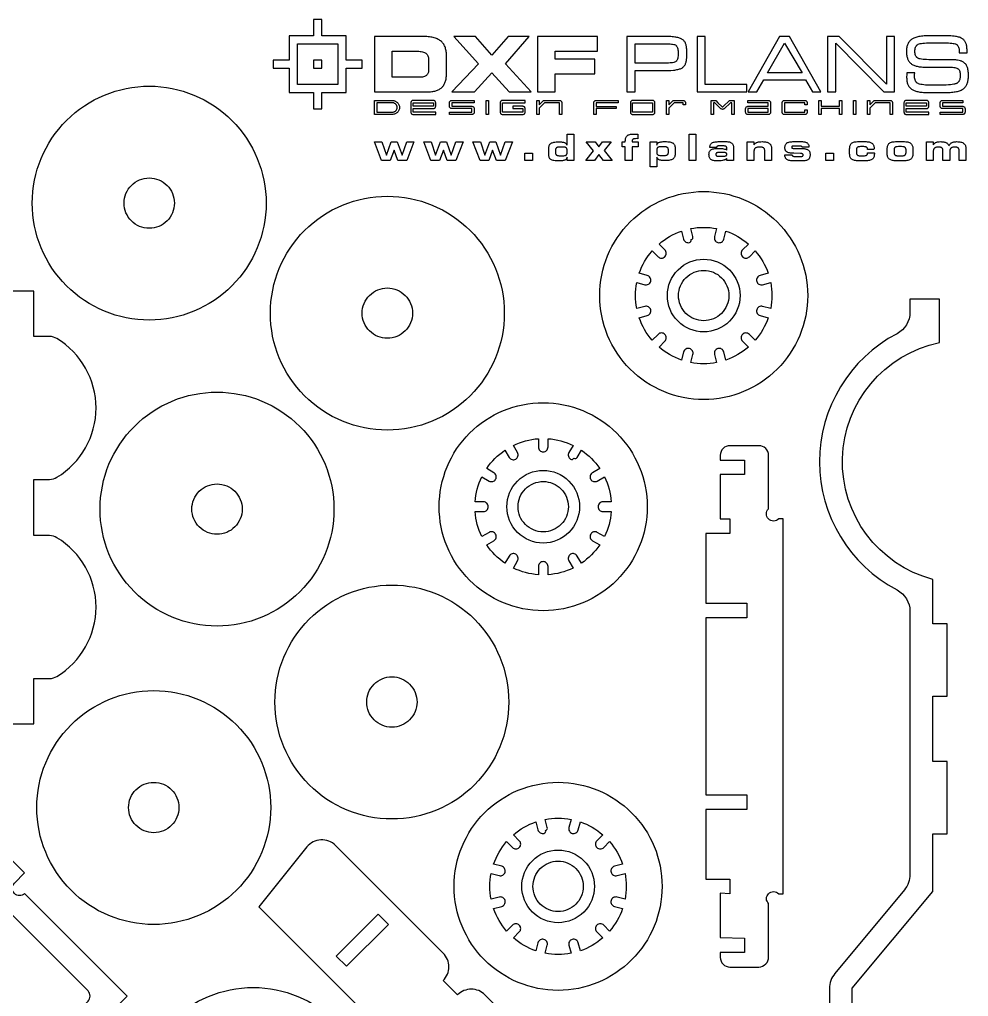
# Model space of a CAD drawing. Extents: x 18 to 858, y 13 to 863.
# Drawn here: x 461.6 to 855.1, y 457.8 to 862.9 of the extents above; entities that cross this region are included whole.
import ezdxf

# ---------------------------------------------------------------- set-up
doc = ezdxf.new("R2010")
doc.units = 0
doc.header["$MEASUREMENT"] = 0
for name, color, linetype in [('EXTERNAL_CUT', 62, 'CONTINUOUS'), ('HOLES', 5, 'CONTINUOUS'), ('IMPORT_-_LOGO_PADRAO', 62, 'CONTINUOUS'), ('POCKET_1MM', 3, 'CONTINUOUS')]:
    doc.layers.add(name, color=color, linetype=linetype)

msp = doc.modelspace()

# ---------------------------------------------------------------- linework, layer by layer
at = {"layer": 'EXTERNAL_CUT'}
for points in [[(515.4, 738.25, -0.414214), (466.89, 786.75, -0.414214), (515.4, 835.25, -0.414214), (563.9, 786.75, -0.414214)], [(775.85, 717.93, -0.414214), (714.84, 717.93, -0.414214), (714.84, 778.93, -0.414214), (775.85, 778.93, -0.414214)], [(614.15, 692.62, -0.414214), (565.65, 741.13, -0.414214), (614.15, 789.63, -0.414214), (662.65, 741.13, -0.414214)], [(410.02, 570.82), (467.48, 570.82), (467.48, 589.62), (474.03, 589.62, 0.137155), (477.14, 590.49, 0.563027), (477.14, 648.02, 0.137155), (474.03, 648.89), (467.48, 648.89), (467.48, 672.18), (474.03, 672.18, 0.137155), (477.14, 673.05, 0.563027), (477.14, 730.58, 0.137155), (474.03, 731.45), (467.48, 731.45), (467.48, 750.26), (410.02, 750.26), (410.02, 703.29), (422.23, 703.29), (422.23, 697.29), (410.02, 697.29), (410.02, 623.79), (422.23, 623.79), (422.23, 617.79), (410.02, 617.79)], [(797.46, 425.22), (806.96, 425.22), (806.96, 461.15), (840.36, 501.34), (840.36, 525.24), (846.36, 525.24), (846.36, 555.24), (840.36, 555.24), (840.36, 582.24), (846.36, 582.24), (846.36, 612.24), (840.36, 612.24), (840.36, 630.7, -0.790358), (843.08, 728.92), (843.08, 746.93), (830.86, 746.93), (830.86, 741.47, -0.278811), (825.51, 732.62, 0.604622), (825.51, 626.36, -0.278811), (830.86, 617.51), (830.86, 508.39, -0.175112), (828.55, 501.99), (799.77, 467.36, 0.175112), (797.46, 460.97)], [(543.52, 611.37, -0.414214), (495.02, 659.88, -0.414214), (543.52, 708.38, -0.414214), (592.02, 659.88, -0.414214)], [(678.78, 617.73, -0.414214), (635.64, 660.87, -0.414214), (678.78, 704, -0.414214), (721.91, 660.87, -0.414214)], [(768.23, 686.18), (756.23, 686.18, 0.414214), (752.23, 682.18), (752.23, 680.18), (762.23, 680.18), (762.23, 674.18), (752.23, 674.18), (752.23, 655.81), (756.23, 655.81), (756.23, 649.81), (746.23, 649.81), (746.23, 620.84), (763.22, 620.84), (763.22, 614.84), (746.23, 614.84), (746.23, 541.34), (763.22, 541.34), (763.22, 535.34), (746.23, 535.34), (746.23, 506.37), (756.23, 506.37), (756.23, 500.37), (752.23, 500.55), (752.23, 482.18), (762.23, 481.99), (762.23, 475.99), (752.23, 475.99), (752.23, 473.99, 0.414214), (756.23, 469.99), (768.23, 469.99, 0.414214), (772.23, 474.18), (772.23, 496.31, -0.414214), (772.23, 500.37, -0.414214), (776.47, 500.37), (778.23, 500.37), (778.23, 655.81), (776.47, 655.81, -1), (772.23, 660.05), (772.23, 682.18, 0.414214)], [(616.02, 531.37, -0.414214), (567.52, 579.88, -0.414214), (616.02, 628.38, -0.414214), (664.52, 579.88, -0.414214)], [(517.27, 487.62, -0.414214), (468.77, 536.13, -0.414214), (517.27, 584.63, -0.414214), (565.77, 536.13, -0.414214)], [(715.46, 472.94, -0.414214), (654.46, 472.94, -0.414214), (654.46, 533.94, -0.414214), (715.46, 533.94, -0.414214)], [(643.31, 458.45), (637.33, 464.43, 0.414214), (637.33, 475.74), (592.66, 520.41, 0.446654), (580.77, 519.76), (560.87, 494.95), (673.83, 381.99), (698.63, 401.89, 0.446654), (699.29, 413.79), (654.62, 458.45, 0.414214)], [(558.52, 364.5, -0.414214), (510.02, 413, -0.414214), (558.52, 461.5, -0.414214), (607.02, 413, -0.414214)]]:
    msp.add_lwpolyline(points, format="xyb", close=True, dxfattribs=at)
msp.add_lwpolyline([(485.79, 437.48), (506.27, 457.96), (463.73, 500.5, -1), (459.49, 504.74), (463.73, 508.99), (430.42, 542.3)], format="xyb", dxfattribs=at)
at = {"layer": 'HOLES'}
for points in [[(515.4, 776.31, -0.414214), (504.96, 786.75, -0.414214), (515.4, 797.19, -0.414214), (525.84, 786.75, -0.414214)], [(752.73, 741.05, -0.414214), (737.96, 741.05, -0.414214), (737.96, 755.81, -0.414214), (752.73, 755.81, -0.414214)], [(614.15, 730.69, -0.414214), (603.71, 741.13, -0.414214), (614.15, 751.57, -0.414214), (624.59, 741.13, -0.414214)], [(543.52, 649.44, -0.414214), (533.08, 659.88, -0.414214), (543.52, 670.32, -0.414214), (553.96, 659.88, -0.414214)], [(678.78, 650.43, -0.414214), (668.34, 660.87, -0.414214), (678.78, 671.31, -0.414214), (689.22, 660.87, -0.414214)], [(616.02, 569.44, -0.414214), (605.58, 579.88, -0.414214), (616.02, 590.32, -0.414214), (626.46, 579.88, -0.414214)], [(517.27, 525.69, -0.414214), (506.83, 536.13, -0.414214), (517.27, 546.57, -0.414214), (527.71, 536.13, -0.414214)], [(692.35, 496.05, -0.414214), (677.58, 496.05, -0.414214), (677.58, 510.82, -0.414214), (692.35, 510.82, -0.414214)], [(490.01, 460.08), (441.42, 508.68, 0.414214), (437.18, 508.68), (413.03, 484.53, 0.414214), (413.03, 480.29), (461.62, 431.69, 0.414214), (465.86, 431.69), (490.01, 455.84, 0.414214)]]:
    msp.add_lwpolyline(points, format="xyb", close=True, dxfattribs=at)
msp.add_lwpolyline([(614.56, 487.65), (610.32, 491.9), (592.96, 474.54), (597.21, 470.3)], close=True, dxfattribs=at)
at = {"layer": 'IMPORT_-_LOGO_PADRAO'}
for points in [[(573.5, 856.16), (573.5, 846.07), (566.78, 846.07), (566.78, 842.71), (573.5, 842.71), (573.5, 832.62), (583.59, 832.62), (583.59, 825.89), (586.95, 825.89), (586.95, 832.62), (597.04, 832.62), (597.04, 842.71), (603.77, 842.71), (603.77, 846.07), (597.04, 846.07), (597.04, 856.16), (586.95, 856.16), (586.95, 862.89), (583.59, 862.89), (583.59, 856.16)], [(628.64, 855.87), (608.81, 855.87), (608.81, 832.91), (630.63, 832.91), (631.14, 832.91), (631.63, 832.93), (632.11, 832.97), (632.57, 833.02), (633.01, 833.08), (633.43, 833.16), (633.84, 833.25), (634.23, 833.35), (634.6, 833.47), (634.96, 833.61), (635.29, 833.75), (635.62, 833.92), (635.92, 834.09), (636.2, 834.28), (636.47, 834.49), (636.72, 834.7), (636.96, 834.94), (637.18, 835.19), (637.38, 835.45), (637.57, 835.74), (637.75, 836.03), (637.91, 836.35), (638.05, 836.68), (638.18, 837.02), (638.3, 837.39), (638.39, 837.76), (638.48, 838.16), (638.55, 838.57), (638.6, 839), (638.64, 839.44), (638.66, 839.9), (638.67, 840.37), (638.67, 848.07), (638.66, 848.57), (638.63, 849.05), (638.58, 849.51), (638.52, 849.96), (638.43, 850.39), (638.33, 850.8), (638.21, 851.2), (638.07, 851.58), (637.91, 851.94), (637.73, 852.29), (637.53, 852.61), (637.31, 852.92), (637.08, 853.22), (636.82, 853.5), (636.55, 853.76), (636.25, 854), (635.94, 854.23), (635.61, 854.44), (635.25, 854.64), (634.87, 854.82), (634.48, 854.99), (634.05, 855.14), (633.61, 855.28), (633.15, 855.41), (632.66, 855.52), (632.15, 855.61), (631.62, 855.69), (631.07, 855.76), (630.49, 855.81), (629.9, 855.84), (629.28, 855.87)], [(640.95, 832.91), (650.24, 832.91), (657.48, 840.75), (664.62, 832.91), (673.83, 832.91), (663.15, 844.57), (672.96, 855.87), (664.32, 855.87), (657.48, 848.06), (650.71, 855.87), (641.77, 855.87), (651.9, 844.57)], [(701.27, 849.82), (701.27, 855.87), (676.35, 855.87), (676.35, 832.91), (683.74, 832.91), (683.74, 840.4), (700.26, 840.4), (700.26, 846.4), (683.74, 846.4), (683.74, 849.82)], [(716.9, 832.91), (716.9, 841.72), (729.27, 841.72), (730.57, 841.74), (731.76, 841.8), (732.83, 841.89), (733.32, 841.95), (733.79, 842.02), (734.22, 842.1), (734.63, 842.19), (735.01, 842.29), (735.37, 842.4), (735.69, 842.51), (735.99, 842.64), (736.25, 842.77), (736.49, 842.92), (736.71, 843.08), (736.92, 843.25), (737.11, 843.44), (737.28, 843.64), (737.44, 843.86), (737.59, 844.1), (737.73, 844.35), (737.85, 844.62), (737.95, 844.9), (738.05, 845.2), (738.12, 845.51), (738.19, 845.84), (738.24, 846.19), (738.27, 846.55), (738.29, 846.92), (738.3, 847.32), (738.3, 850.26), (738.29, 850.65), (738.27, 851.02), (738.24, 851.38), (738.19, 851.73), (738.12, 852.05), (738.04, 852.37), (737.95, 852.67), (737.85, 852.95), (737.73, 853.22), (737.59, 853.47), (737.44, 853.7), (737.28, 853.93), (737.1, 854.13), (736.91, 854.32), (736.7, 854.5), (736.48, 854.66), (736.24, 854.8), (735.98, 854.94), (735.68, 855.07), (735.36, 855.19), (735, 855.3), (734.62, 855.4), (734.22, 855.49), (733.78, 855.57), (733.31, 855.64), (732.82, 855.7), (732.3, 855.76), (731.75, 855.8), (730.57, 855.86), (729.27, 855.87), (713.5, 855.87), (713.5, 832.91)], [(742.61, 832.91), (763.29, 832.91), (763.29, 835.97), (746.02, 835.97), (746.02, 855.87), (742.61, 855.87)], [(763.78, 832.91), (767.43, 832.91), (770.27, 837.83), (787.62, 837.83), (790.53, 832.91), (793.96, 832.91), (780.88, 855.87), (776.82, 855.87)], [(800.09, 832.91), (800.09, 853.02), (820.04, 832.91), (824.52, 832.91), (824.52, 855.87), (821.14, 855.87), (821.14, 836.08), (801.48, 855.87), (796.69, 855.87), (796.69, 832.91)], [(829.6, 840.78), (829.56, 840.48), (829.54, 840.25), (829.51, 838.82), (829.52, 838.41), (829.54, 838.01), (829.58, 837.63), (829.63, 837.27), (829.7, 836.92), (829.79, 836.58), (829.89, 836.26), (830.01, 835.96), (830.14, 835.67), (830.29, 835.39), (830.45, 835.13), (830.63, 834.89), (830.83, 834.65), (831.04, 834.44), (831.27, 834.24), (831.51, 834.05), (831.77, 833.88), (832.05, 833.71), (832.35, 833.56), (832.67, 833.42), (833.02, 833.3), (833.38, 833.18), (833.76, 833.07), (834.16, 832.98), (834.58, 832.89), (835.02, 832.82), (835.49, 832.76), (835.97, 832.71), (836.47, 832.67), (836.99, 832.64), (838.1, 832.62), (845.64, 832.62), (846.29, 832.63), (846.92, 832.64), (847.52, 832.67), (848.09, 832.72), (848.64, 832.77), (849.17, 832.84), (849.67, 832.92), (850.14, 833.01), (850.59, 833.11), (851.02, 833.23), (851.42, 833.36), (851.79, 833.5), (852.14, 833.65), (852.47, 833.81), (852.77, 833.99), (853.04, 834.18), (853.3, 834.38), (853.53, 834.6), (853.76, 834.84), (853.96, 835.1), (854.15, 835.37), (854.32, 835.67), (854.48, 835.98), (854.62, 836.31), (854.74, 836.66), (854.85, 837.02), (854.94, 837.41), (855.01, 837.81), (855.07, 838.24), (855.11, 838.68), (855.13, 839.14), (855.14, 839.61), (855.14, 840.19), (855.11, 840.73), (855.07, 841.24), (855.02, 841.71), (854.94, 842.15), (854.86, 842.56), (854.75, 842.93), (854.63, 843.27), (854.49, 843.59), (854.32, 843.89), (854.13, 844.18), (853.91, 844.45), (853.67, 844.7), (853.4, 844.94), (853.11, 845.16), (852.79, 845.37), (852.59, 845.48), (852.37, 845.58), (852.13, 845.67), (851.88, 845.75), (851.31, 845.9), (850.66, 846.02), (850.3, 846.07), (849.9, 846.12), (848.98, 846.19), (847.9, 846.23), (846.66, 846.24), (838.66, 846.24), (837.8, 846.25), (837.02, 846.29), (836.32, 846.34), (835.69, 846.43), (835.15, 846.53), (834.69, 846.66), (834.49, 846.73), (834.3, 846.81), (834.14, 846.89), (834, 846.98), (833.87, 847.08), (833.75, 847.19), (833.63, 847.3), (833.53, 847.43), (833.43, 847.57), (833.35, 847.72), (833.2, 848.04), (833.08, 848.41), (833, 848.82), (832.95, 849.27), (832.93, 849.75), (832.95, 850.23), (833, 850.66), (833.08, 851.06), (833.2, 851.41), (833.36, 851.73), (833.45, 851.87), (833.54, 852.01), (833.65, 852.13), (833.77, 852.25), (833.89, 852.36), (834.02, 852.45), (834.17, 852.54), (834.33, 852.62), (834.71, 852.77), (835.17, 852.9), (835.69, 853), (836.28, 853.08), (836.95, 853.13), (837.68, 853.16), (838.49, 853.18), (846.07, 853.18), (846.86, 853.16), (847.58, 853.13), (848.22, 853.08), (848.79, 853), (849.28, 852.91), (849.7, 852.79), (849.89, 852.72), (850.05, 852.64), (850.2, 852.56), (850.33, 852.48), (850.44, 852.39), (850.55, 852.28), (850.65, 852.17), (850.74, 852.05), (850.9, 851.77), (851.04, 851.44), (851.14, 851.08), (851.22, 850.67), (851.26, 850.22), (851.28, 849.73), (851.28, 849.06), (854.55, 849.06), (854.55, 850.03), (854.54, 850.44), (854.52, 850.83), (854.49, 851.2), (854.45, 851.55), (854.4, 851.89), (854.33, 852.22), (854.26, 852.52), (854.17, 852.81), (854.06, 853.09), (853.94, 853.36), (853.81, 853.61), (853.66, 853.85), (853.5, 854.08), (853.33, 854.3), (853.14, 854.5), (852.93, 854.69), (852.67, 854.88), (852.39, 855.06), (852.09, 855.23), (851.76, 855.38), (851.41, 855.52), (851.04, 855.64), (850.64, 855.74), (850.22, 855.83), (849.76, 855.91), (849.21, 855.98), (848.59, 856.03), (847.9, 856.08), (847.13, 856.11), (846.28, 856.14), (844.36, 856.16), (839.31, 856.16), (837.98, 856.14), (837.35, 856.11), (836.74, 856.07), (836.17, 856.02), (835.62, 855.95), (835.1, 855.88), (834.6, 855.79), (834.13, 855.7), (833.69, 855.59), (833.27, 855.47), (832.89, 855.34), (832.52, 855.19), (832.19, 855.04), (831.88, 854.87), (831.59, 854.7), (831.33, 854.51), (831.09, 854.3), (830.86, 854.07), (830.65, 853.83), (830.46, 853.57), (830.28, 853.3), (830.12, 853.01), (829.97, 852.7), (829.85, 852.37), (829.74, 852.03), (829.65, 851.67), (829.57, 851.3), (829.51, 850.9), (829.47, 850.5), (829.44, 850.07), (829.43, 849.63), (829.44, 849.19), (829.46, 848.77), (829.5, 848.37), (829.55, 847.98), (829.62, 847.61), (829.7, 847.25), (829.8, 846.92), (829.91, 846.59), (830.03, 846.29), (830.17, 846), (830.33, 845.73), (830.5, 845.47), (830.69, 845.23), (830.89, 845.01), (831.1, 844.8), (831.33, 844.61), (831.58, 844.43), (831.85, 844.26), (832.14, 844.11), (832.45, 843.96), (832.78, 843.83), (833.13, 843.71), (833.5, 843.6), (833.89, 843.5), (834.31, 843.42), (834.74, 843.34), (835.2, 843.28), (835.67, 843.23), (836.17, 843.19), (836.69, 843.16), (837.78, 843.14), (847.18, 843.14), (847.86, 843.13), (848.48, 843.09), (849.04, 843.04), (849.53, 842.96), (849.97, 842.86), (850.34, 842.74), (850.64, 842.59), (850.77, 842.51), (850.89, 842.42), (851.09, 842.23), (851.26, 841.99), (851.41, 841.72), (851.53, 841.4), (851.63, 841.05), (851.69, 840.66), (851.73, 840.23), (851.75, 839.76), (851.73, 839.18), (851.67, 838.65), (851.62, 838.41), (851.57, 838.18), (851.5, 837.96), (851.43, 837.75), (851.34, 837.55), (851.25, 837.37), (851.14, 837.2), (851.03, 837.04), (850.91, 836.9), (850.77, 836.76), (850.63, 836.64), (850.48, 836.53), (850.31, 836.43), (850.11, 836.33), (849.89, 836.25), (849.65, 836.17), (849.38, 836.09), (849.09, 836.02), (848.42, 835.91), (847.66, 835.81), (846.8, 835.75), (845.85, 835.71), (844.79, 835.7), (838.98, 835.7), (838.1, 835.71), (837.3, 835.74), (836.57, 835.8), (835.92, 835.89), (835.34, 835.99), (834.84, 836.12), (834.41, 836.28), (834.22, 836.36), (834.06, 836.45), (833.91, 836.55), (833.76, 836.66), (833.63, 836.78), (833.51, 836.91), (833.4, 837.04), (833.3, 837.19), (833.2, 837.35), (833.12, 837.51), (833.05, 837.69), (832.98, 837.87), (832.88, 838.27), (832.82, 838.7), (832.81, 839.18), (832.83, 840.04), (832.86, 840.78)], [(576.87, 852.8), (583.59, 852.8), (586.95, 852.8), (593.68, 852.8), (593.68, 846.07), (593.68, 842.71), (593.68, 835.98), (586.95, 835.98), (583.59, 835.98), (576.87, 835.98), (576.87, 842.71), (576.87, 846.07)], [(716.9, 844.83), (716.9, 852.83), (730.07, 852.83), (730.76, 852.82), (731.39, 852.79), (731.95, 852.74), (732.46, 852.67), (732.9, 852.58), (733.27, 852.47), (733.59, 852.34), (733.72, 852.26), (733.84, 852.18), (733.94, 852.1), (734.04, 852), (734.13, 851.89), (734.22, 851.77), (734.37, 851.49), (734.49, 851.16), (734.59, 850.79), (734.66, 850.37), (734.7, 849.9), (734.71, 849.38), (734.71, 848.32), (734.7, 847.79), (734.66, 847.32), (734.59, 846.89), (734.49, 846.51), (734.37, 846.18), (734.22, 845.9), (734.13, 845.77), (734.04, 845.66), (733.94, 845.56), (733.84, 845.47), (733.72, 845.4), (733.58, 845.32), (733.27, 845.19), (732.89, 845.08), (732.45, 844.99), (731.95, 844.92), (731.39, 844.87), (730.76, 844.84), (730.07, 844.83)], [(771.75, 840.78), (778.88, 853.06), (786.14, 840.78)], [(626.56, 849.75), (627.16, 849.74), (627.71, 849.7), (628.23, 849.64), (628.7, 849.54), (629.13, 849.42), (629.51, 849.28), (629.86, 849.11), (630.16, 848.9), (630.42, 848.68), (630.65, 848.42), (630.84, 848.14), (631, 847.82), (631.12, 847.47), (631.21, 847.1), (631.26, 846.69), (631.28, 846.26), (631.28, 842.31), (631.26, 841.88), (631.22, 841.49), (631.15, 841.12), (631.05, 840.78), (630.92, 840.47), (630.76, 840.2), (630.58, 839.95), (630.36, 839.73), (630.12, 839.54), (629.84, 839.38), (629.52, 839.24), (629.17, 839.13), (628.78, 839.04), (628.36, 838.98), (627.9, 838.94), (627.41, 838.93), (616.2, 838.93), (616.2, 849.75)], [(583.59, 846.07), (583.59, 842.71), (586.95, 842.71), (586.95, 846.07)], [(608.81, 829.32), (609.77, 829.32), (616.19, 829.32), (616.19, 829.32), (616.49, 829.3), (616.79, 829.26), (617.08, 829.19), (617.35, 829.09), (617.61, 828.97), (617.86, 828.82), (618.09, 828.66), (618.31, 828.47), (618.5, 828.26), (618.67, 828.04), (618.82, 827.8), (618.95, 827.55), (619.05, 827.28), (619.12, 827), (619.17, 826.72), (619.18, 826.42), (619.17, 826.12), (619.12, 825.84), (619.05, 825.56), (618.95, 825.29), (618.82, 825.04), (618.67, 824.8), (618.5, 824.58), (618.31, 824.37), (618.09, 824.18), (617.86, 824.02), (617.61, 823.87), (617.35, 823.75), (617.08, 823.65), (616.79, 823.58), (616.49, 823.54), (616.19, 823.52), (616.19, 823.52), (608.81, 823.52), (608.81, 824.47), (608.81, 828.37)], [(616.19, 828.37), (609.77, 828.37), (609.77, 824.47), (616.19, 824.47), (616.39, 824.48), (616.59, 824.51), (616.78, 824.56), (616.97, 824.63), (617.15, 824.71), (617.31, 824.81), (617.47, 824.92), (617.61, 825.04), (617.74, 825.18), (617.86, 825.33), (617.96, 825.49), (618.04, 825.66), (618.11, 825.84), (618.16, 826.03), (618.19, 826.22), (618.2, 826.42), (618.19, 826.62), (618.16, 826.81), (618.11, 827), (618.04, 827.18), (617.96, 827.35), (617.86, 827.51), (617.74, 827.66), (617.61, 827.8), (617.47, 827.92), (617.31, 828.04), (617.15, 828.13), (616.97, 828.22), (616.78, 828.28), (616.59, 828.33), (616.39, 828.36)], [(623.91, 824.47), (623.93, 824.28), (623.99, 824.1), (624.08, 823.94), (624.19, 823.8), (624.34, 823.68), (624.5, 823.59), (624.68, 823.54), (624.87, 823.52), (634.2, 823.52), (634.2, 824.47), (625.82, 824.47), (624.87, 824.47), (624.87, 825.43), (624.87, 825.94), (633.22, 825.94), (633.24, 825.94), (633.24, 825.94), (633.43, 825.96), (633.61, 826.02), (633.78, 826.11), (633.92, 826.22), (634.03, 826.36), (634.12, 826.53), (634.18, 826.71), (634.2, 826.9), (634.2, 828.35), (634.2, 828.37), (634.18, 828.56), (634.12, 828.74), (634.03, 828.9), (633.92, 829.04), (633.78, 829.16), (633.61, 829.25), (633.43, 829.3), (633.24, 829.32), (624.87, 829.32), (624.68, 829.3), (624.5, 829.25), (624.34, 829.16), (624.19, 829.04), (624.08, 828.9), (623.99, 828.74), (623.93, 828.56), (623.91, 828.37), (623.91, 828.35)], [(633.24, 828.37), (633.24, 828.35), (633.24, 827.85), (633.24, 827.41), (633.24, 826.9), (632.29, 826.9), (624.87, 826.9), (624.87, 827.41), (624.87, 828.35), (624.87, 828.37), (625.82, 828.37), (632.29, 828.37)], [(639.88, 828.37), (639.9, 828.56), (639.96, 828.74), (640.05, 828.9), (640.16, 829.04), (640.3, 829.16), (640.47, 829.25), (640.65, 829.3), (640.84, 829.32), (650.14, 829.32), (650.14, 828.37), (641.79, 828.37), (640.84, 828.37), (640.84, 827.85), (640.84, 827.41), (640.84, 826.92), (640.84, 826.9), (641.79, 826.9), (649.19, 826.9), (649.21, 826.9), (649.4, 826.88), (649.58, 826.82), (649.74, 826.73), (649.89, 826.62), (650, 826.48), (650.09, 826.31), (650.15, 826.14), (650.17, 825.94), (650.17, 825.92), (650.17, 824.47), (650.15, 824.28), (650.09, 824.1), (650, 823.94), (649.89, 823.8), (649.74, 823.68), (649.58, 823.59), (649.4, 823.54), (649.21, 823.52), (639.88, 823.52), (639.88, 824.47), (648.26, 824.47), (649.21, 824.47), (649.21, 824.99), (649.21, 825.43), (649.21, 825.92), (649.21, 825.94), (648.26, 825.94), (640.86, 825.94), (640.84, 825.94), (640.84, 825.94), (640.65, 825.96), (640.47, 826.02), (640.3, 826.11), (640.16, 826.22), (640.05, 826.36), (639.96, 826.53), (639.9, 826.71), (639.88, 826.9), (639.88, 826.92)], [(655.12, 829.32), (656.08, 829.32), (656.08, 823.52), (655.12, 823.52)], [(660.97, 824.47), (660.99, 824.28), (661.04, 824.1), (661.13, 823.94), (661.25, 823.8), (661.39, 823.68), (661.55, 823.59), (661.73, 823.54), (661.92, 823.52), (661.95, 823.52), (670.3, 823.52), (670.33, 823.52), (670.52, 823.54), (670.7, 823.59), (670.86, 823.68), (671, 823.8), (671.12, 823.94), (671.21, 824.1), (671.26, 824.28), (671.28, 824.47), (671.28, 825.94), (671.26, 826.14), (671.21, 826.31), (671.12, 826.48), (671, 826.62), (670.86, 826.73), (670.7, 826.82), (670.52, 826.88), (670.33, 826.9), (670.3, 826.9), (666.15, 826.9), (666.15, 825.94), (669.37, 825.94), (670.33, 825.94), (670.33, 825.43), (670.33, 824.99), (670.33, 824.47), (661.95, 824.47), (661.92, 824.47), (661.92, 825.43), (661.92, 827.41), (661.92, 828.37), (661.95, 828.37), (662.88, 828.37), (671.28, 828.37), (671.28, 829.32), (661.95, 829.32), (661.92, 829.32), (661.73, 829.3), (661.55, 829.25), (661.39, 829.16), (661.25, 829.04), (661.13, 828.9), (661.04, 828.74), (660.99, 828.56), (660.97, 828.37)], [(679.33, 828.4), (677.05, 826.13), (677.05, 823.52), (676.1, 823.52), (676.1, 829.32), (677.05, 829.32), (677.05, 827.48), (678.68, 829.1), (678.8, 829.21), (678.94, 829.29), (679.13, 829.34), (679.36, 829.35), (685.54, 829.35), (685.73, 829.34), (685.91, 829.28), (686.07, 829.19), (686.21, 829.08), (686.33, 828.93), (686.42, 828.77), (686.47, 828.59), (686.49, 828.4), (686.49, 823.55), (685.54, 823.55), (685.54, 827.45), (685.54, 828.4), (684.59, 828.4), (679.92, 828.4)], [(699.75, 828.4), (699.77, 828.59), (699.82, 828.77), (699.91, 828.93), (700.03, 829.08), (700.17, 829.19), (700.33, 829.28), (700.51, 829.34), (700.7, 829.35), (709.91, 829.35), (709.91, 828.4), (701.66, 828.4), (700.7, 828.4), (700.7, 827.45), (700.7, 826.88), (709.03, 826.88), (709.03, 825.93), (700.7, 825.93), (700.7, 823.55), (699.75, 823.55)], [(725.12, 828.4), (725.1, 828.59), (725.04, 828.76), (724.95, 828.92), (724.83, 829.05), (724.69, 829.17), (724.53, 829.25), (724.36, 829.3), (724.17, 829.32), (715.87, 829.32), (715.68, 829.3), (715.51, 829.25), (715.35, 829.17), (715.21, 829.05), (715.09, 828.92), (715, 828.76), (714.94, 828.59), (714.92, 828.4), (714.92, 828.4), (714.92, 824.47), (714.94, 824.28), (714.99, 824.1), (715.08, 823.94), (715.2, 823.8), (715.34, 823.68), (715.5, 823.59), (715.68, 823.54), (715.87, 823.52), (724.17, 823.52), (724.36, 823.54), (724.54, 823.59), (724.7, 823.68), (724.84, 823.8), (724.96, 823.94), (725.05, 824.1), (725.1, 824.28), (725.12, 824.47), (725.12, 828.37)], [(715.87, 824.47), (715.87, 825.43), (715.87, 827.41), (715.87, 828.37), (716.83, 828.37), (723.22, 828.37), (724.17, 828.37), (724.17, 827.41), (724.17, 825.43), (724.17, 824.47), (723.22, 824.47), (716.83, 824.47)], [(733.59, 828.4), (733.12, 828.4), (730.84, 826.13), (730.84, 825.48), (730.84, 825.09), (730.84, 823.52), (729.89, 823.52), (729.89, 829.32), (730.22, 829.32), (730.53, 829.32), (730.84, 829.32), (730.84, 827.48), (732.46, 829.1), (732.59, 829.21), (732.73, 829.29), (732.91, 829.34), (733.15, 829.35), (733.59, 829.35), (734.15, 829.35), (736.79, 829.35), (736.98, 829.34), (737.16, 829.28), (737.32, 829.19), (737.47, 829.08), (737.58, 828.93), (737.67, 828.77), (737.73, 828.59), (737.75, 828.4), (737.75, 827.48), (736.79, 827.48), (736.79, 827.81), (736.79, 828.4), (735.84, 828.4), (734.15, 828.4), (733.71, 828.4)], [(750.31, 829.29), (751.25, 828.4), (751.26, 828.4), (751.26, 828.38), (752.9, 826.83), (753.05, 826.7), (753.11, 826.67), (753.17, 826.66), (753.22, 826.66), (753.29, 826.7), (753.44, 826.82), (756.04, 829.29), (756.04, 829.32), (756.99, 829.32), (757.94, 829.32), (757.94, 823.52), (756.99, 823.52), (756.99, 828.37), (756.99, 828.4), (756.48, 828.4), (753.85, 825.91), (753.7, 825.79), (753.53, 825.7), (753.35, 825.65), (753.17, 825.63), (752.99, 825.65), (752.81, 825.7), (752.65, 825.79), (752.5, 825.91), (749.9, 828.37), (749.35, 828.37), (749.35, 823.52), (749.35, 823.49), (748.4, 823.49), (748.4, 829.29), (749.35, 829.29)], [(763.68, 829.32), (772.12, 829.32), (772.31, 829.3), (772.49, 829.25), (772.65, 829.16), (772.8, 829.04), (772.91, 828.9), (773, 828.74), (773.06, 828.56), (773.07, 828.37), (773.07, 828.34), (773.07, 824.47), (773.07, 824.44), (773.06, 824.25), (773, 824.07), (772.91, 823.91), (772.8, 823.77), (772.65, 823.65), (772.49, 823.56), (772.31, 823.51), (772.12, 823.49), (763.68, 823.49), (763.49, 823.51), (763.31, 823.56), (763.15, 823.65), (763.01, 823.77), (762.89, 823.91), (762.8, 824.07), (762.75, 824.25), (762.73, 824.44), (762.73, 825.94), (762.75, 826.14), (762.8, 826.31), (762.89, 826.48), (763.01, 826.62), (763.15, 826.73), (763.31, 826.82), (763.49, 826.88), (763.68, 826.9), (763.68, 826.9), (772.12, 826.9), (772.12, 827.41), (772.12, 828.37), (771.17, 828.37), (763.68, 828.37)], [(788.23, 824.48), (788.23, 824.44), (788.21, 824.25), (788.16, 824.07), (788.07, 823.91), (787.95, 823.77), (787.81, 823.65), (787.65, 823.56), (787.47, 823.51), (787.28, 823.49), (778.84, 823.49), (778.65, 823.51), (778.47, 823.56), (778.31, 823.65), (778.16, 823.77), (778.05, 823.91), (777.96, 824.07), (777.9, 824.25), (777.89, 824.44), (777.89, 824.47), (777.89, 828.4), (777.9, 828.59), (777.96, 828.77), (778.05, 828.93), (778.16, 829.08), (778.31, 829.19), (778.47, 829.28), (778.65, 829.34), (778.84, 829.35), (787.28, 829.35), (787.47, 829.34), (787.65, 829.28), (787.81, 829.19), (787.95, 829.08), (788.07, 828.93), (788.16, 828.77), (788.21, 828.59), (788.23, 828.4), (788.23, 828.36), (788.23, 827.45), (787.28, 827.45), (787.27, 827.45), (787.27, 828.37), (787.28, 828.37), (787.28, 828.4), (786.32, 828.4), (779.79, 828.4), (778.84, 828.4), (778.84, 827.45), (778.84, 825.4), (778.84, 824.47), (778.84, 824.44), (779.79, 824.44), (786.32, 824.44), (787.28, 824.44), (787.28, 824.47), (787.27, 824.47), (787.27, 825.4), (787.28, 825.4), (788.23, 825.4)], [(801.61, 825.94), (794.05, 825.94), (794.05, 823.52), (793.1, 823.52), (793.1, 829.32), (794.05, 829.32), (794.05, 826.9), (801.61, 826.9), (801.61, 829.32), (802.56, 829.32), (802.56, 823.52), (801.61, 823.52)], [(807.5, 829.32), (808.46, 829.32), (808.46, 823.52), (807.5, 823.52)], [(817.11, 828.4), (817.07, 828.4), (816.48, 828.4), (814.21, 826.13), (814.21, 825.38), (814.21, 825.09), (814.21, 823.52), (813.25, 823.52), (813.25, 829.32), (813.59, 829.32), (813.93, 829.32), (814.21, 829.32), (814.21, 827.48), (815.83, 829.1), (815.95, 829.21), (816.1, 829.29), (816.28, 829.34), (816.51, 829.35), (817.11, 829.35), (817.51, 829.35), (822.69, 829.35), (822.88, 829.34), (823.06, 829.28), (823.22, 829.19), (823.37, 829.08), (823.48, 828.93), (823.57, 828.77), (823.63, 828.59), (823.65, 828.4), (823.65, 823.55), (822.69, 823.55), (822.69, 827.45), (822.69, 828.4), (821.74, 828.4), (817.51, 828.4)], [(828.4, 824.47), (828.42, 824.28), (828.48, 824.1), (828.56, 823.94), (828.68, 823.8), (828.82, 823.68), (828.98, 823.59), (829.16, 823.54), (829.36, 823.52), (838.68, 823.52), (838.68, 824.47), (830.31, 824.47), (829.36, 824.47), (829.36, 825.43), (829.36, 825.94), (837.7, 825.94), (837.73, 825.94), (837.73, 825.94), (837.92, 825.96), (838.1, 826.02), (838.26, 826.11), (838.4, 826.22), (838.52, 826.36), (838.61, 826.53), (838.66, 826.71), (838.68, 826.9), (838.68, 828.35), (838.68, 828.37), (838.66, 828.56), (838.61, 828.74), (838.52, 828.9), (838.4, 829.04), (838.26, 829.16), (838.1, 829.25), (837.92, 829.3), (837.73, 829.32), (829.36, 829.32), (829.16, 829.3), (828.98, 829.25), (828.82, 829.16), (828.68, 829.04), (828.56, 828.9), (828.48, 828.74), (828.42, 828.56), (828.4, 828.37), (828.4, 828.35), (828.4, 828.35)], [(837.73, 828.37), (837.73, 828.35), (837.73, 827.85), (837.73, 827.41), (837.73, 826.9), (836.77, 826.9), (829.36, 826.9), (829.36, 827.41), (829.36, 828.35), (829.36, 828.37), (830.31, 828.37), (836.77, 828.37)], [(843.44, 828.37), (843.46, 828.56), (843.51, 828.74), (843.6, 828.9), (843.72, 829.04), (843.86, 829.16), (844.02, 829.25), (844.2, 829.3), (844.39, 829.32), (852.77, 829.32), (852.77, 828.37), (845.35, 828.37), (844.39, 828.37), (844.39, 827.85), (844.39, 827.41), (844.39, 826.92), (844.39, 826.9), (845.35, 826.9), (852.74, 826.9), (852.77, 826.9), (852.96, 826.88), (853.14, 826.82), (853.3, 826.73), (853.44, 826.62), (853.56, 826.48), (853.65, 826.31), (853.7, 826.14), (853.72, 825.94), (853.72, 825.92), (853.72, 824.47), (853.7, 824.28), (853.65, 824.1), (853.56, 823.94), (853.44, 823.8), (853.3, 823.68), (853.14, 823.59), (852.96, 823.54), (852.77, 823.52), (843.44, 823.52), (843.44, 824.47), (851.81, 824.47), (852.77, 824.47), (852.77, 824.99), (852.77, 825.43), (852.77, 825.92), (852.77, 825.94), (851.81, 825.94), (844.42, 825.94), (844.39, 825.94), (844.39, 825.94), (844.2, 825.96), (844.02, 826.02), (843.86, 826.11), (843.72, 826.22), (843.6, 826.36), (843.51, 826.53), (843.46, 826.71), (843.44, 826.9), (843.44, 826.92), (843.44, 826.92)], [(763.68, 825.94), (763.68, 825.94), (763.68, 825.4), (763.68, 824.99), (763.68, 824.44), (764.64, 824.44), (771.17, 824.44), (772.12, 824.44), (772.12, 825.4), (772.12, 825.94), (764.64, 825.94)], [(688.66, 810.73), (688.66, 815.4), (691.46, 815.4), (691.46, 804.38), (688.66, 804.38), (688.66, 805.77), (688.62, 805.57), (688.57, 805.39), (688.49, 805.22), (688.4, 805.07), (688.28, 804.93), (688.14, 804.8), (687.97, 804.69), (687.79, 804.6), (687.58, 804.51), (687.33, 804.44), (687.06, 804.38), (686.75, 804.33), (686.4, 804.29), (686.03, 804.26), (685.62, 804.25), (685.19, 804.24), (684.64, 804.25), (684.14, 804.28), (683.68, 804.33), (683.26, 804.39), (682.88, 804.47), (682.54, 804.58), (682.25, 804.7), (682, 804.84), (681.78, 805), (681.6, 805.18), (681.44, 805.4), (681.31, 805.64), (681.21, 805.9), (681.14, 806.19), (681.09, 806.51), (681.08, 806.85), (681.08, 809.43), (681.09, 809.79), (681.14, 810.12), (681.21, 810.43), (681.31, 810.71), (681.44, 810.96), (681.6, 811.18), (681.78, 811.38), (682, 811.55), (682.25, 811.7), (682.54, 811.82), (682.87, 811.93), (683.24, 812.02), (683.65, 812.08), (684.11, 812.13), (684.6, 812.16), (685.13, 812.17), (685.95, 812.15), (686.31, 812.13), (686.64, 812.09), (686.94, 812.04), (687.21, 811.99), (687.45, 811.92), (687.66, 811.84), (687.84, 811.76), (688.01, 811.65), (688.16, 811.54), (688.29, 811.4), (688.41, 811.26), (688.51, 811.1), (688.59, 810.92)], [(715.66, 804.38), (712.84, 804.38), (712.84, 810.05), (711.47, 810.05), (711.47, 812.17), (712.84, 812.17), (712.84, 812.42), (712.85, 812.82), (712.89, 813.18), (712.95, 813.52), (713.03, 813.82), (713.14, 814.1), (713.27, 814.34), (713.43, 814.55), (713.61, 814.73), (713.82, 814.89), (714.06, 815.02), (714.35, 815.14), (714.66, 815.23), (715.02, 815.31), (715.41, 815.36), (715.83, 815.39), (716.29, 815.4), (718.09, 815.4), (718.09, 813.46), (718.01, 813.46), (717.34, 813.49), (716.91, 813.47), (716.55, 813.43), (716.26, 813.35), (716.14, 813.3), (716.03, 813.24), (715.94, 813.18), (715.86, 813.1), (715.79, 813.02), (715.74, 812.92), (715.7, 812.81), (715.67, 812.69), (715.65, 812.56), (715.64, 812.42), (715.65, 812.27), (715.66, 812.17), (718.23, 812.17), (718.23, 810.05), (715.66, 810.05)], [(742.08, 804.38), (739.28, 804.38), (739.28, 815.4), (742.08, 815.4)], [(611.77, 804.38), (608.81, 812.17), (611.91, 812.17), (613.74, 806.65), (615.77, 812.17), (618.29, 812.17), (620.25, 806.65), (622.22, 812.17), (625.2, 812.17), (622.17, 804.38), (618.53, 804.38), (617, 808.7), (615.38, 804.38)], [(632.18, 804.38), (629.22, 812.17), (632.32, 812.17), (634.15, 806.65), (636.18, 812.17), (638.7, 812.17), (640.66, 806.65), (642.62, 812.17), (645.61, 812.17), (642.58, 804.38), (638.94, 804.38), (637.41, 808.7), (635.79, 804.38)], [(652.59, 804.38), (649.63, 812.17), (652.72, 812.17), (654.56, 806.65), (656.59, 812.17), (659.1, 812.17), (661.07, 806.65), (663.03, 812.17), (666.02, 812.17), (662.99, 804.38), (659.35, 804.38), (657.82, 808.7), (656.19, 804.38)], [(700.06, 804.38), (696.51, 804.38), (699.67, 808.47), (696.61, 812.17), (700.33, 812.17), (701.83, 810.14), (703.32, 812.17), (706.93, 812.17), (704.04, 808.56), (707.44, 804.38), (703.79, 804.38), (701.88, 806.95)], [(725.92, 805.78), (725.92, 801.74), (723.11, 801.74), (723.11, 812.17), (725.92, 812.17), (725.92, 810.75), (725.95, 810.94), (726.01, 811.13), (726.08, 811.3), (726.18, 811.45), (726.3, 811.59), (726.44, 811.72), (726.6, 811.83), (726.79, 811.93), (727, 812.01), (727.24, 812.08), (727.52, 812.14), (727.83, 812.19), (728.17, 812.23), (728.55, 812.26), (729.39, 812.28), (729.94, 812.27), (730.44, 812.24), (730.9, 812.19), (731.32, 812.13), (731.7, 812.05), (732.03, 811.94), (732.33, 811.82), (732.58, 811.69), (732.79, 811.53), (732.98, 811.34), (733.14, 811.13), (733.27, 810.89), (733.37, 810.62), (733.44, 810.33), (733.48, 810.01), (733.5, 809.67), (733.5, 807.1), (733.48, 806.75), (733.44, 806.43), (733.36, 806.14), (733.26, 805.87), (733.12, 805.62), (732.96, 805.4), (732.76, 805.21), (732.54, 805.03), (732.28, 804.88), (731.98, 804.75), (731.65, 804.64), (731.28, 804.55), (730.87, 804.48), (730.43, 804.43), (729.95, 804.4), (729.44, 804.39), (728.6, 804.41), (728.24, 804.44), (727.9, 804.47), (727.6, 804.51), (727.33, 804.57), (727.1, 804.63), (726.89, 804.7), (726.71, 804.79), (726.55, 804.89), (726.4, 805), (726.27, 805.13), (726.16, 805.27), (726.06, 805.43), (725.98, 805.6)], [(757.72, 804.38), (754.92, 804.38), (754.92, 805.32), (754.8, 805.19), (754.68, 805.07), (754.53, 804.95), (754.38, 804.85), (754.2, 804.75), (754.02, 804.67), (753.82, 804.59), (753.6, 804.53), (753.13, 804.41), (752.58, 804.34), (751.96, 804.29), (751.27, 804.27), (750.76, 804.28), (750.29, 804.31), (749.86, 804.35), (749.47, 804.41), (749.12, 804.49), (748.82, 804.59), (748.56, 804.71), (748.34, 804.84), (748.15, 804.99), (747.99, 805.18), (747.85, 805.39), (747.74, 805.63), (747.65, 805.9), (747.59, 806.2), (747.55, 806.53), (747.54, 806.88), (747.55, 807.23), (747.59, 807.55), (747.65, 807.84), (747.74, 808.11), (747.86, 808.34), (748, 808.55), (748.17, 808.73), (748.36, 808.89), (748.59, 809.02), (748.87, 809.13), (749.19, 809.23), (749.55, 809.3), (749.96, 809.36), (750.42, 809.41), (750.93, 809.43), (751.47, 809.44), (752.1, 809.43), (752.66, 809.4), (753.16, 809.35), (753.6, 809.28), (754, 809.19), (754.35, 809.07), (754.65, 808.93), (754.92, 808.78), (754.92, 809.61), (754.9, 809.81), (754.85, 809.97), (754.76, 810.12), (754.64, 810.24), (754.48, 810.34), (754.29, 810.4), (754.08, 810.44), (753.83, 810.46), (751.53, 810.46), (751.34, 810.45), (751.17, 810.42), (751.03, 810.38), (750.92, 810.32), (750.83, 810.24), (750.77, 810.13), (750.73, 810.01), (750.72, 809.87), (747.9, 809.87), (747.9, 809.96), (747.91, 810.26), (747.96, 810.53), (748.03, 810.79), (748.13, 811.02), (748.26, 811.23), (748.41, 811.42), (748.6, 811.59), (748.81, 811.73), (749.06, 811.86), (749.35, 811.97), (749.67, 812.06), (750.03, 812.14), (750.43, 812.2), (750.87, 812.24), (751.34, 812.27), (751.85, 812.28), (754.6, 812.28), (754.99, 812.27), (755.34, 812.24), (755.68, 812.19), (755.99, 812.12), (756.27, 812.03), (756.52, 811.92), (756.75, 811.79), (756.96, 811.65), (757.14, 811.48), (757.29, 811.29), (757.42, 811.08), (757.53, 810.84), (757.62, 810.59), (757.68, 810.32), (757.71, 810.02), (757.72, 809.7)], [(766.18, 804.38), (763.38, 804.38), (763.38, 812.13), (766.18, 812.13), (766.18, 810.93), (766.31, 811.1), (766.44, 811.26), (766.58, 811.41), (766.73, 811.54), (766.89, 811.66), (767.05, 811.77), (767.23, 811.86), (767.41, 811.95), (767.61, 812.02), (767.84, 812.08), (768.08, 812.13), (768.36, 812.17), (768.97, 812.23), (769.68, 812.25), (770.14, 812.24), (770.57, 812.2), (770.98, 812.15), (771.35, 812.07), (771.69, 811.97), (772, 811.85), (772.28, 811.7), (772.54, 811.54), (772.76, 811.35), (772.95, 811.14), (773.12, 810.9), (773.25, 810.65), (773.35, 810.37), (773.43, 810.07), (773.47, 809.75), (773.49, 809.41), (773.49, 804.38), (770.68, 804.38), (770.68, 808.3), (770.68, 808.55), (770.65, 808.77), (770.62, 808.98), (770.57, 809.16), (770.5, 809.32), (770.42, 809.45), (770.33, 809.57), (770.22, 809.66), (770.09, 809.74), (769.93, 809.8), (769.75, 809.86), (769.54, 809.91), (769.3, 809.94), (769.04, 809.97), (768.44, 809.99), (768.14, 809.98), (767.87, 809.96), (767.62, 809.93), (767.39, 809.88), (767.19, 809.82), (767, 809.75), (766.84, 809.66), (766.7, 809.56), (766.58, 809.45), (766.47, 809.31), (766.38, 809.16), (766.31, 808.99), (766.25, 808.81), (766.21, 808.6), (766.19, 808.38), (766.18, 808.14)], [(778.98, 806.84), (781.95, 806.84), (781.95, 806.81), (781.96, 806.73), (781.97, 806.64), (782, 806.57), (782.04, 806.5), (782.09, 806.44), (782.15, 806.38), (782.31, 806.29), (782.52, 806.21), (782.78, 806.16), (783.1, 806.13), (783.48, 806.12), (785.53, 806.12), (785.81, 806.13), (786.05, 806.16), (786.25, 806.2), (786.4, 806.26), (786.51, 806.34), (786.59, 806.44), (786.63, 806.57), (786.65, 806.72), (786.63, 806.86), (786.58, 806.98), (786.5, 807.09), (786.38, 807.17), (786.22, 807.24), (786.02, 807.29), (785.78, 807.33), (785.5, 807.36), (782.72, 807.41), (782.22, 807.42), (781.75, 807.45), (781.33, 807.49), (780.94, 807.55), (780.6, 807.63), (780.3, 807.72), (780.04, 807.83), (779.81, 807.95), (779.63, 808.1), (779.46, 808.26), (779.32, 808.46), (779.21, 808.67), (779.12, 808.91), (779.06, 809.17), (779.02, 809.45), (779.01, 809.76), (779.02, 810.08), (779.06, 810.38), (779.13, 810.66), (779.23, 810.92), (779.35, 811.15), (779.5, 811.35), (779.68, 811.53), (779.88, 811.69), (780.12, 811.83), (780.39, 811.95), (780.7, 812.05), (781.05, 812.13), (781.43, 812.19), (781.86, 812.24), (782.31, 812.27), (782.81, 812.28), (785.99, 812.28), (786.36, 812.27), (786.71, 812.24), (787.03, 812.2), (787.32, 812.14), (787.59, 812.06), (787.84, 811.96), (788.06, 811.85), (788.25, 811.71), (788.42, 811.56), (788.57, 811.39), (788.7, 811.21), (788.81, 811), (788.89, 810.77), (788.95, 810.52), (788.98, 810.26), (789, 809.97), (786.19, 809.97), (786.13, 810.08), (786.03, 810.17), (785.9, 810.25), (785.74, 810.31), (785.55, 810.36), (785.33, 810.4), (785.08, 810.42), (784.8, 810.43), (782.84, 810.43), (782.58, 810.42), (782.36, 810.4), (782.19, 810.36), (782.05, 810.31), (781.96, 810.25), (781.89, 810.16), (781.84, 810.05), (781.83, 809.93), (781.84, 809.8), (781.89, 809.7), (781.96, 809.61), (782.06, 809.54), (782.22, 809.48), (782.45, 809.44), (782.76, 809.4), (783.14, 809.37), (786.57, 809.37), (786.94, 809.35), (787.27, 809.32), (787.59, 809.27), (787.88, 809.2), (788.14, 809.11), (788.38, 809.01), (788.59, 808.89), (788.77, 808.75), (788.94, 808.59), (789.08, 808.41), (789.2, 808.21), (789.29, 807.99), (789.37, 807.74), (789.42, 807.48), (789.46, 807.2), (789.47, 806.89), (789.46, 806.55), (789.42, 806.23), (789.36, 805.93), (789.28, 805.67), (789.17, 805.43), (789.03, 805.21), (788.88, 805.03), (788.7, 804.86), (788.48, 804.72), (788.23, 804.6), (787.95, 804.5), (787.63, 804.42), (787.27, 804.36), (786.87, 804.31), (786.44, 804.28), (785.96, 804.27), (783.11, 804.27), (782.53, 804.28), (782, 804.31), (781.52, 804.35), (781.09, 804.41), (780.71, 804.49), (780.37, 804.59), (780.09, 804.7), (779.85, 804.83), (779.65, 804.99), (779.48, 805.17), (779.33, 805.38), (779.21, 805.61), (779.11, 805.88), (779.04, 806.17), (779, 806.49)], [(809.6, 804.27), (809.12, 804.28), (808.67, 804.31), (808.26, 804.37), (807.89, 804.44), (807.55, 804.54), (807.25, 804.65), (806.97, 804.79), (806.74, 804.94), (806.54, 805.13), (806.36, 805.33), (806.21, 805.57), (806.09, 805.83), (805.99, 806.12), (805.92, 806.43), (805.88, 806.77), (805.87, 807.14), (805.87, 809.26), (805.88, 809.66), (805.92, 810.04), (805.98, 810.38), (806.07, 810.69), (806.19, 810.97), (806.33, 811.21), (806.5, 811.43), (806.69, 811.61), (806.92, 811.77), (807.19, 811.9), (807.49, 812.02), (807.83, 812.11), (808.22, 812.18), (808.64, 812.24), (809.1, 812.27), (809.6, 812.28), (812.25, 812.28), (812.72, 812.27), (813.16, 812.24), (813.56, 812.19), (813.93, 812.12), (814.27, 812.03), (814.58, 811.91), (814.85, 811.78), (815.1, 811.63), (815.31, 811.46), (815.49, 811.26), (815.64, 811.05), (815.77, 810.8), (815.87, 810.54), (815.94, 810.25), (815.98, 809.94), (816, 809.61), (815.99, 809.3), (815.95, 808.97), (813.3, 808.97), (813.3, 809.02), (813.29, 809.16), (813.27, 809.3), (813.25, 809.43), (813.21, 809.54), (813.16, 809.65), (813.1, 809.74), (813.02, 809.83), (812.94, 809.9), (812.84, 809.96), (812.73, 810.02), (812.6, 810.06), (812.46, 810.1), (812.14, 810.15), (811.75, 810.17), (810.38, 810.17), (809.93, 810.15), (809.74, 810.13), (809.56, 810.09), (809.41, 810.05), (809.27, 810), (809.15, 809.94), (809.05, 809.86), (808.96, 809.78), (808.89, 809.68), (808.83, 809.56), (808.78, 809.43), (808.74, 809.28), (808.71, 809.12), (808.69, 808.94), (808.69, 808.75), (808.69, 807.75), (808.69, 807.57), (808.71, 807.41), (808.74, 807.25), (808.78, 807.12), (808.84, 806.99), (808.91, 806.88), (808.99, 806.78), (809.08, 806.7), (809.18, 806.62), (809.3, 806.56), (809.44, 806.5), (809.59, 806.46), (809.77, 806.42), (809.95, 806.4), (810.38, 806.38), (811.6, 806.38), (812.08, 806.4), (812.47, 806.45), (812.63, 806.48), (812.77, 806.53), (812.89, 806.58), (812.98, 806.65), (813.06, 806.72), (813.13, 806.81), (813.18, 806.91), (813.23, 807.03), (813.27, 807.16), (813.29, 807.31), (813.31, 807.65), (816.1, 807.65), (816.11, 807.46), (816.12, 807.17), (816.1, 806.79), (816.06, 806.44), (815.99, 806.12), (815.9, 805.83), (815.78, 805.56), (815.63, 805.33), (815.45, 805.12), (815.25, 804.94), (815.01, 804.78), (814.74, 804.65), (814.42, 804.53), (814.07, 804.44), (813.69, 804.37), (813.26, 804.31), (812.8, 804.28), (812.3, 804.27)], [(825.38, 804.27), (824.87, 804.28), (824.4, 804.31), (823.97, 804.37), (823.58, 804.44), (823.22, 804.53), (822.9, 804.65), (822.62, 804.78), (822.38, 804.94), (822.17, 805.12), (821.98, 805.33), (821.83, 805.56), (821.7, 805.82), (821.61, 806.11), (821.54, 806.43), (821.49, 806.77), (821.48, 807.14), (821.48, 809.26), (821.49, 809.66), (821.54, 810.03), (821.6, 810.37), (821.7, 810.68), (821.82, 810.95), (821.97, 811.2), (822.15, 811.42), (822.35, 811.6), (822.59, 811.76), (822.87, 811.9), (823.19, 812.01), (823.55, 812.11), (823.94, 812.18), (824.38, 812.23), (824.85, 812.27), (825.37, 812.28), (828.18, 812.28), (828.68, 812.27), (829.14, 812.23), (829.57, 812.18), (829.96, 812.11), (830.31, 812.01), (830.63, 811.89), (830.91, 811.75), (831.16, 811.59), (831.37, 811.41), (831.55, 811.2), (831.71, 810.96), (831.84, 810.69), (831.93, 810.4), (832.01, 810.08), (832.05, 809.73), (832.06, 809.36), (832.06, 807.19), (832.05, 806.81), (832.01, 806.45), (831.94, 806.13), (831.84, 805.84), (831.72, 805.57), (831.57, 805.33), (831.39, 805.12), (831.18, 804.94), (830.94, 804.78), (830.66, 804.65), (830.35, 804.53), (829.99, 804.44), (829.6, 804.37), (829.17, 804.31), (828.69, 804.28), (828.18, 804.27)], [(840.55, 804.38), (837.75, 804.38), (837.75, 812.13), (840.55, 812.13), (840.55, 810.93), (840.67, 811.1), (840.79, 811.26), (840.92, 811.41), (841.05, 811.54), (841.2, 811.66), (841.35, 811.77), (841.51, 811.86), (841.67, 811.95), (841.85, 812.02), (842.05, 812.08), (842.27, 812.13), (842.5, 812.17), (843.02, 812.23), (843.62, 812.25), (843.98, 812.24), (844.33, 812.22), (844.65, 812.19), (844.95, 812.14), (845.23, 812.08), (845.49, 812), (845.73, 811.92), (845.94, 811.82), (846.14, 811.7), (846.32, 811.57), (846.48, 811.43), (846.62, 811.27), (846.75, 811.09), (846.86, 810.9), (846.95, 810.69), (847.03, 810.47), (847.13, 810.69), (847.25, 810.9), (847.38, 811.1), (847.52, 811.27), (847.67, 811.44), (847.83, 811.58), (848, 811.71), (848.19, 811.82), (848.39, 811.92), (848.6, 812.01), (848.83, 812.08), (849.08, 812.14), (849.35, 812.19), (849.63, 812.22), (849.93, 812.24), (850.24, 812.25), (850.72, 812.24), (851.16, 812.2), (851.57, 812.15), (851.95, 812.07), (852.29, 811.97), (852.61, 811.85), (852.89, 811.71), (853.15, 811.55), (853.37, 811.36), (853.56, 811.15), (853.72, 810.92), (853.86, 810.66), (853.96, 810.38), (854.03, 810.08), (854.08, 809.76), (854.09, 809.41), (854.09, 804.38), (851.29, 804.38), (851.29, 808.3), (851.28, 808.55), (851.26, 808.77), (851.23, 808.98), (851.19, 809.16), (851.13, 809.32), (851.06, 809.45), (850.97, 809.57), (850.88, 809.66), (850.76, 809.74), (850.63, 809.8), (850.47, 809.86), (850.29, 809.91), (850.08, 809.94), (849.85, 809.97), (849.33, 809.99), (849.08, 809.98), (848.85, 809.96), (848.63, 809.93), (848.44, 809.88), (848.26, 809.83), (848.1, 809.75), (847.96, 809.67), (847.83, 809.57), (847.73, 809.46), (847.63, 809.33), (847.55, 809.19), (847.49, 809.03), (847.44, 808.85), (847.41, 808.65), (847.38, 808.44), (847.38, 808.21), (847.38, 804.38), (844.57, 804.38), (844.57, 808.3), (844.57, 808.55), (844.55, 808.77), (844.51, 808.98), (844.47, 809.16), (844.41, 809.32), (844.34, 809.45), (844.25, 809.57), (844.16, 809.66), (844.04, 809.74), (843.9, 809.8), (843.74, 809.86), (843.55, 809.91), (843.34, 809.94), (843.11, 809.97), (842.57, 809.99), (842.32, 809.98), (842.08, 809.96), (841.86, 809.93), (841.66, 809.88), (841.47, 809.83), (841.31, 809.75), (841.16, 809.67), (841.03, 809.57), (840.92, 809.46), (840.82, 809.33), (840.74, 809.18), (840.67, 809.02), (840.62, 808.84), (840.58, 808.65), (840.56, 808.44), (840.55, 808.21)], [(674.35, 804.38), (671.23, 804.38), (671.23, 807.5), (674.35, 807.5)], [(686.93, 806.4), (687.38, 806.41), (687.75, 806.47), (687.92, 806.51), (688.06, 806.56), (688.19, 806.63), (688.3, 806.7), (688.39, 806.78), (688.47, 806.87), (688.54, 806.98), (688.6, 807.1), (688.65, 807.23), (688.68, 807.38), (688.7, 807.53), (688.7, 807.7), (688.7, 808.64), (688.7, 808.82), (688.68, 809), (688.65, 809.16), (688.61, 809.3), (688.55, 809.43), (688.49, 809.54), (688.41, 809.64), (688.32, 809.72), (688.21, 809.79), (688.09, 809.85), (687.94, 809.9), (687.78, 809.94), (687.59, 809.98), (687.39, 810), (686.93, 810.02), (685.66, 810.02), (685.21, 810), (685.02, 809.97), (684.84, 809.94), (684.68, 809.9), (684.53, 809.84), (684.4, 809.78), (684.29, 809.71), (684.19, 809.62), (684.11, 809.53), (684.04, 809.42), (683.98, 809.3), (683.94, 809.16), (683.91, 809.02), (683.89, 808.86), (683.88, 808.69), (683.88, 807.72), (683.89, 807.55), (683.91, 807.39), (683.94, 807.24), (683.98, 807.11), (684.04, 806.98), (684.1, 806.88), (684.19, 806.78), (684.28, 806.7), (684.39, 806.63), (684.51, 806.57), (684.66, 806.51), (684.82, 806.47), (685, 806.44), (685.2, 806.41), (685.66, 806.4)], [(727.65, 810.12), (727.2, 810.11), (726.82, 810.05), (726.66, 810.01), (726.52, 809.96), (726.39, 809.9), (726.28, 809.83), (726.18, 809.75), (726.1, 809.65), (726.03, 809.55), (725.98, 809.43), (725.93, 809.3), (725.9, 809.15), (725.88, 808.99), (725.87, 808.82), (725.87, 807.88), (725.88, 807.69), (725.9, 807.52), (725.93, 807.36), (725.97, 807.22), (726.02, 807.1), (726.09, 806.99), (726.17, 806.89), (726.26, 806.81), (726.36, 806.74), (726.49, 806.68), (726.63, 806.63), (726.8, 806.59), (727.18, 806.53), (727.65, 806.52), (728.93, 806.52), (729.37, 806.54), (729.56, 806.56), (729.74, 806.59), (729.9, 806.63), (730.05, 806.69), (730.18, 806.75), (730.29, 806.82), (730.38, 806.9), (730.47, 807), (730.54, 807.1), (730.59, 807.23), (730.64, 807.36), (730.67, 807.5), (730.69, 807.66), (730.69, 807.84), (730.69, 808.81), (730.69, 808.98), (730.67, 809.14), (730.64, 809.29), (730.6, 809.42), (730.54, 809.54), (730.47, 809.65), (730.39, 809.74), (730.3, 809.82), (730.19, 809.89), (730.06, 809.95), (729.92, 810.01), (729.76, 810.05), (729.58, 810.08), (729.38, 810.11), (728.93, 810.12)], [(753.49, 807.74), (751.78, 807.74), (751.42, 807.73), (751.12, 807.7), (750.88, 807.64), (750.7, 807.56), (750.62, 807.51), (750.56, 807.45), (750.51, 807.39), (750.46, 807.31), (750.41, 807.14), (750.39, 806.94), (750.4, 806.75), (750.46, 806.59), (750.55, 806.46), (750.67, 806.36), (750.85, 806.29), (751.09, 806.24), (751.4, 806.21), (751.78, 806.2), (753.49, 806.2), (753.85, 806.21), (754.15, 806.24), (754.39, 806.3), (754.57, 806.38), (754.65, 806.43), (754.71, 806.49), (754.77, 806.55), (754.81, 806.62), (754.87, 806.79), (754.89, 807), (754.87, 807.19), (754.82, 807.36), (754.78, 807.42), (754.73, 807.49), (754.67, 807.54), (754.6, 807.58), (754.43, 807.65), (754.18, 807.7), (753.87, 807.73)], [(799.14, 804.38), (796.02, 804.38), (796.02, 807.5), (799.14, 807.5)], [(826.12, 806.38), (827.44, 806.38), (827.9, 806.4), (828.11, 806.42), (828.29, 806.46), (828.46, 806.5), (828.61, 806.56), (828.74, 806.62), (828.85, 806.7), (828.95, 806.78), (829.03, 806.88), (829.1, 806.99), (829.16, 807.12), (829.2, 807.26), (829.23, 807.41), (829.25, 807.58), (829.26, 807.76), (829.26, 808.79), (829.25, 808.97), (829.23, 809.14), (829.2, 809.29), (829.15, 809.43), (829.1, 809.56), (829.02, 809.67), (828.94, 809.77), (828.84, 809.86), (828.73, 809.93), (828.6, 809.99), (828.45, 810.05), (828.28, 810.09), (828.1, 810.13), (827.9, 810.15), (827.44, 810.17), (826.12, 810.17), (825.64, 810.15), (825.43, 810.13), (825.24, 810.09), (825.07, 810.05), (824.92, 809.99), (824.79, 809.93), (824.68, 809.86), (824.59, 809.77), (824.51, 809.67), (824.44, 809.56), (824.38, 809.43), (824.34, 809.28), (824.31, 809.12), (824.29, 808.94), (824.29, 808.75), (824.29, 807.75), (824.29, 807.57), (824.31, 807.41), (824.34, 807.25), (824.39, 807.12), (824.45, 806.99), (824.52, 806.88), (824.6, 806.78), (824.7, 806.7), (824.82, 806.62), (824.95, 806.56), (825.1, 806.5), (825.27, 806.46), (825.45, 806.42), (825.66, 806.4)]]:
    msp.add_lwpolyline(points, close=True, dxfattribs=at)
at = {"layer": 'POCKET_1MM'}
for points in [[(740.16, 771.64, 0.414214), (740.87, 772.87), (739.97, 776.2, -0.095807), (750.72, 776.2), (749.82, 772.87, 0.414214), (751.24, 770.42, 0.414214), (753.69, 771.83), (754.58, 775.16, -0.095807), (763.88, 769.79), (761.44, 767.35, 0.414214), (761.44, 764.53, 0.414214), (764.27, 764.53), (766.71, 766.97, -0.095807), (772.08, 757.66), (768.75, 756.77, 0.414214), (767.33, 754.32, 0.414214), (769.78, 752.91), (773.12, 753.8, -0.095807), (773.12, 743.06), (769.78, 743.95, 0.414214), (767.33, 742.54, 0.414214), (768.75, 740.09), (772.08, 739.2, -0.095807), (766.71, 729.89), (764.27, 732.33, 0.414214), (761.44, 732.33, 0.414214), (761.44, 729.51), (763.88, 727.07, -0.095807), (754.58, 721.69), (753.69, 725.03, 0.414214), (751.24, 726.44, 0.414214), (749.82, 723.99), (750.72, 720.66, -0.095807), (739.97, 720.66), (740.87, 723.99, 0.414214), (739.45, 726.44, 0.414214), (737, 725.03), (736.11, 721.69, -0.095807), (726.81, 727.07), (729.25, 729.51, 0.414214), (729.25, 732.33, 0.414214), (726.42, 732.33), (723.98, 729.89, -0.095807), (718.61, 739.2), (721.94, 740.09, 0.414214), (723.36, 742.54, 0.414214), (720.91, 743.95), (717.58, 743.06, -0.095807), (717.58, 753.8), (720.91, 752.91, 0.414214), (723.36, 754.32, 0.414214), (721.94, 756.77), (718.61, 757.66, -0.095807), (723.98, 766.97), (726.42, 764.53, 0.414214), (729.25, 764.53, 0.414214), (729.25, 767.35), (726.81, 769.79, -0.095807), (736.11, 775.16), (737, 771.83, 0.414214), (739.45, 770.42, 0.414214)], [(756, 737.77, -0.414214), (734.69, 737.77, -0.414214), (734.69, 759.09, -0.414214), (756, 759.09, -0.414214)], [(691.53, 680.95, 0.414214), (692.89, 681.31), (694.62, 684.3, -0.095807), (702.21, 676.71), (699.22, 674.98, 0.414214), (698.49, 672.25, 0.414214), (701.22, 671.52), (704.21, 673.24, -0.095807), (706.99, 662.87), (703.54, 662.87, 0.414214), (701.54, 660.87, 0.414214), (703.54, 658.87), (706.99, 658.87, -0.095807), (704.21, 648.49), (701.22, 650.22, 0.414214), (698.49, 649.49, 0.414214), (699.22, 646.75), (702.21, 645.03, -0.095807), (694.62, 637.43), (692.89, 640.42, 0.414214), (690.16, 641.15, 0.414214), (689.43, 638.42), (691.15, 635.43, -0.095807), (680.78, 632.65), (680.78, 636.11, 0.414214), (678.78, 638.11, 0.414214), (676.78, 636.11), (676.78, 632.65, -0.095807), (666.4, 635.43), (668.13, 638.42, 0.414214), (667.4, 641.15, 0.414214), (664.66, 640.42), (662.94, 637.43, -0.095807), (655.34, 645.03), (658.33, 646.75, 0.414214), (659.07, 649.49, 0.414214), (656.33, 650.22), (653.34, 648.49, -0.095807), (650.56, 658.87), (654.02, 658.87, 0.414214), (656.02, 660.87, 0.414214), (654.02, 662.87), (650.56, 662.87, -0.095807), (653.34, 673.24), (656.33, 671.52, 0.414214), (659.07, 672.25, 0.414214), (658.33, 674.98), (655.34, 676.71, -0.095807), (662.94, 684.3), (664.66, 681.31, 0.414214), (667.4, 680.58, 0.414214), (668.13, 683.31), (666.4, 686.3, -0.095807), (676.78, 689.08), (676.78, 685.63, 0.414214), (678.78, 683.63, 0.414214), (680.78, 685.63), (680.78, 689.08, -0.095807), (691.15, 686.3), (689.43, 683.31, 0.414214), (690.16, 680.58, 0.414214)], [(678.78, 645.8, -0.414214), (663.71, 660.87, -0.414214), (678.78, 675.94, -0.414214), (693.85, 660.87, -0.414214)], [(679.78, 526.65, 0.414214), (680.49, 527.87), (679.59, 531.21, -0.095807), (690.33, 531.21), (689.44, 527.87, 0.414214), (690.85, 525.42, 0.414214), (693.3, 526.84), (694.2, 530.17, -0.095807), (703.5, 524.8), (701.06, 522.36, 0.414214), (701.06, 519.53, 0.414214), (703.89, 519.53), (706.33, 521.97, -0.095807), (711.7, 512.67), (708.36, 511.78, 0.414214), (706.95, 509.33, 0.414214), (709.4, 507.91), (712.73, 508.81, -0.095807), (712.73, 498.07), (709.4, 498.96, 0.414214), (706.95, 497.55, 0.414214), (708.36, 495.1), (711.7, 494.2, -0.095807), (706.33, 484.9), (703.89, 487.34, 0.414214), (701.06, 487.34, 0.414214), (701.06, 484.51), (703.5, 482.07, -0.095807), (694.2, 476.7), (693.3, 480.04, 0.414214), (690.85, 481.45, 0.414214), (689.44, 479), (690.33, 475.67, -0.095807), (679.59, 475.67), (680.49, 479, 0.414214), (679.07, 481.45, 0.414214), (676.62, 480.04), (675.73, 476.7, -0.095807), (666.43, 482.07), (668.87, 484.51, 0.414214), (668.87, 487.34, 0.414214), (666.04, 487.34), (663.6, 484.9, -0.095807), (658.23, 494.2), (661.56, 495.1, 0.414214), (662.98, 497.55, 0.414214), (660.53, 498.96), (657.19, 498.07, -0.095807), (657.19, 508.81), (660.53, 507.91, 0.414214), (662.98, 509.33, 0.414214), (661.56, 511.78), (658.23, 512.67, -0.095807), (663.6, 521.97), (666.04, 519.53, 0.414214), (668.87, 519.53, 0.414214), (668.87, 522.36), (666.43, 524.8, -0.095807), (675.73, 530.17), (676.62, 526.84, 0.414214), (679.07, 525.42, 0.414214)], [(695.62, 492.78, -0.414214), (674.31, 492.78, -0.414214), (674.31, 514.09, -0.414214), (695.62, 514.09, -0.414214)]]:
    msp.add_lwpolyline(points, format="xyb", close=True, dxfattribs=at)

doc.saveas('drawing.dxf')
